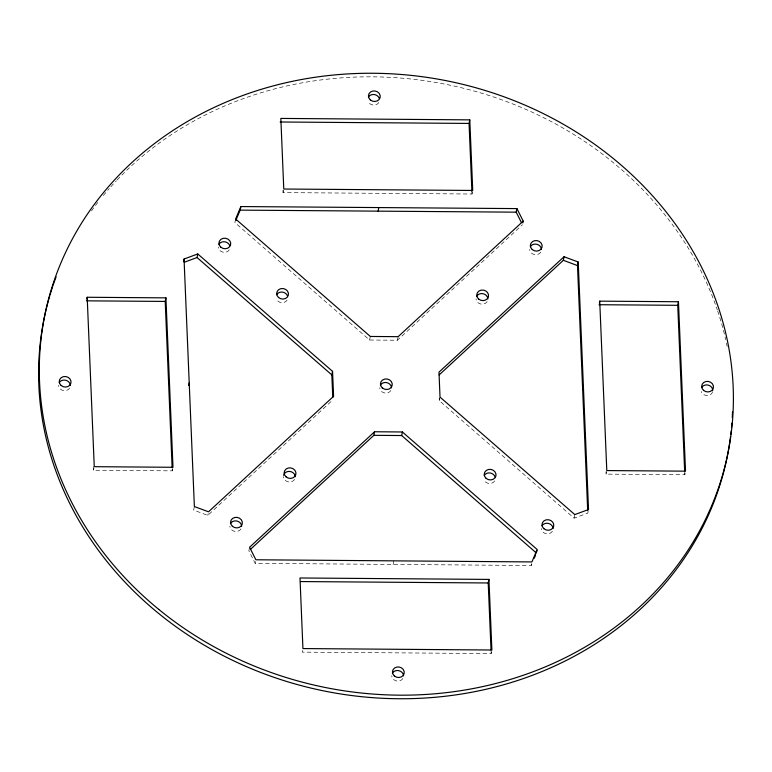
<?xml version="1.0" encoding="UTF-8"?>
<svg xmlns="http://www.w3.org/2000/svg" width="772" height="772" viewBox="0 0 772 772"><rect width="100%" height="100%" fill="white"/><g stroke="black" fill="none" stroke-linecap="round" stroke-linejoin="round"><path stroke-width="0.58" stroke-dasharray="3.86 2.9" d="M172.629 469.067L172.272 470.852L93.547 470.254L93.904 468.469M235.624 219.007L234.91 222.568L369.605 340.027L397.435 340.24L522.49 224.691M194.37 506.538L193.656 510.109L207.803 515.378L332.877 399.857M207.803 515.378L208.16 513.592M472.368 192.238L472.01 194.023L283.063 192.595L283.594 189.912M249.395 548.139L248.864 550.822L255.156 563.348L531.204 565.5L532.082 563.425M255.156 563.348L255.513 561.562M302.576 650.352L302.219 652.137L491.166 653.575L491.523 651.79M369.605 340.027L370.319 336.457M397.435 340.24L398.149 336.669M393.102 564.419L393.817 560.848M588.168 511.315L587.81 513.1L574.098 518.157L439.307 400.668L440.021 397.097M531.204 565.5L531.561 563.714M574.098 518.157L574.812 514.586M685.16 472.947L684.803 474.732L606.078 474.133L606.609 471.46M684.706 472.329L684.803 474.732M605.972 471.731L606.078 474.133M471.914 191.63L472.01 194.023M491.069 651.182L491.166 653.575M439.21 398.294L439.307 400.668M282.957 190.201L283.063 192.595M172.175 468.45L172.272 470.852M93.393 466.655L93.547 470.254M552.395 531.223A5.935 5.269 11.3 0 1 545.862 533.635A5.935 5.269 11.3 0 1 541.269 528.492M540.767 252.077A5.935 5.269 11.3 0 1 534.224 254.499A5.935 5.269 11.3 0 1 529.631 249.346M91.414 210.978A348.471 309.369 11.3 0 1 99.009 200.894M103.342 195.509A348.471 309.369 11.3 0 1 109.334 188.484M110.869 186.756A348.471 309.369 11.3 0 1 116.36 180.783M117.151 179.944A348.471 309.369 11.3 0 1 452.392 85.682A348.471 309.369 11.3 0 1 717.275 309.842M717.651 310.933A348.471 309.369 11.3 0 1 725.709 339.728M726.442 343.077A348.471 309.369 11.3 0 1 727.137 346.435M390.864 390.468A5.935 5.269 11.3 0 1 384.331 392.89A5.935 5.269 11.3 0 1 379.737 387.737M712.624 391.636A5.935 5.269 11.3 0 1 707.084 395.515A5.935 5.269 11.3 0 1 701.217 391.549M487.161 301.562A5.935 5.269 11.3 0 1 480.628 303.985A5.935 5.269 11.3 0 1 476.034 298.832M494.64 480.888A5.935 5.269 11.3 0 1 488.859 483.455A5.935 5.269 11.3 0 1 483.764 479.537M378.859 102.454A5.935 5.269 11.3 0 1 373.088 105.011A5.935 5.269 11.3 0 1 367.993 101.103M402.868 678.482A5.935 5.269 11.3 0 1 396.335 680.904A5.935 5.269 11.3 0 1 391.742 675.751M287.097 300.047A5.935 5.269 11.3 0 1 281.317 302.605A5.935 5.269 11.3 0 1 276.222 298.687M294.566 479.373A5.935 5.269 11.3 0 1 288.033 481.796A5.935 5.269 11.3 0 1 283.44 476.642M229.332 249.723A5.935 5.269 11.3 0 1 222.799 252.135A5.935 5.269 11.3 0 1 218.206 246.992M240.97 528.859A5.935 5.269 11.3 0 1 234.437 531.281A5.935 5.269 11.3 0 1 229.844 526.128M69.654 388.036A5.935 5.269 11.3 0 1 63.111 390.458A5.935 5.269 11.3 0 1 58.518 385.305"/><path stroke-width="1.16" d="M86.84 299.053L87.197 297.268L165.922 297.867L172.986 467.282L94.261 466.684L87.197 297.268M172.127 467.243L165.208 301.427L165.922 297.867M183.524 261.708L184.054 259.025L197.767 253.959L332.549 371.342L333.591 396.287L208.517 511.807L194.37 506.538L184.054 259.025M184.402 262.21L197.053 257.53L197.767 253.959M188.677 385.402L189.217 382.719M235.788 220.502L240.16 210.129L240.874 206.558L516.922 208.594L523.204 221.12L522.847 222.905M332.78 397.483L331.835 374.912L332.549 371.342M378.106 211.152L378.82 207.581M250.62 549.191L373.851 435.331L374.565 431.76L402.395 431.973L537.158 549.49L531.918 561.929L255.87 559.777L249.578 547.251L374.565 431.76M536.443 553.061L401.681 435.543L402.395 431.973M471.914 191.63L469.067 123.433L469.781 119.863L280.834 118.425L283.778 189.024L472.725 190.452L469.781 119.863M521.438 222.606L516.207 212.165L516.922 208.594M491.021 649.985L488.222 582.976L488.937 579.405L299.99 577.977L302.933 648.567L491.88 650.005L488.937 579.405M439.152 374.902L563.348 260.309L564.062 256.738L578.209 262.017L588.525 509.53L574.812 514.586L440.021 397.097L438.988 372.143L564.062 256.738M587.704 510.697L577.495 265.587L578.209 262.017M536.627 552.163L536.984 550.378M599.371 302.933L599.728 301.148L678.453 301.746L685.517 471.161L606.792 470.573L599.728 301.148M582.648 389.281L583.362 385.71M684.658 471.132L677.739 305.316L678.453 301.746M240.874 206.558L235.624 219.007L370.319 336.457L398.149 336.669L523.204 221.12M534.263 558.243L535.575 555.126M280.12 121.995L469.067 123.433M240.16 210.129L516.207 212.165M86.483 300.839L165.208 301.427M599.014 304.718L677.739 305.316M373.851 435.331L401.681 435.543M300.482 581.557L488.222 582.976M563.348 260.309L577.495 265.587M197.053 257.53L331.835 374.912M730.524 436.566A348.471 309.369 11.3 0 1 322.609 690.67A348.471 309.369 11.3 0 1 49.688 296.081M50.006 295A348.471 309.369 11.3 0 1 52.718 286.412M53.075 285.341A348.471 309.369 11.3 0 1 56.105 276.849M732.512 411.872A348.471 309.369 11.3 0 1 732.261 417.507M731.885 423.124A348.471 309.369 11.3 0 1 731.509 427.62M731.171 430.979A348.471 309.369 11.3 0 1 730.794 434.337M392.427 673.107A5.935 5.269 11.3 0 1 398.96 670.694A5.935 5.269 11.3 0 1 403.553 675.838M541.954 525.848A5.935 5.269 11.3 0 1 548.487 523.435A5.935 5.269 11.3 0 1 553.08 528.579M530.316 246.702A5.935 5.269 11.3 0 1 536.858 244.29A5.935 5.269 11.3 0 1 541.442 249.433M380.422 385.103A5.935 5.269 11.3 0 1 386.955 382.68A5.935 5.269 11.3 0 1 391.549 387.833M701.642 387.534A5.935 5.269 11.3 0 1 708.175 385.112A5.935 5.269 11.3 0 1 712.768 390.265M476.72 296.187A5.935 5.269 11.3 0 1 483.253 293.775A5.935 5.269 11.3 0 1 487.846 298.928M484.189 475.523A5.935 5.269 11.3 0 1 489.969 472.966A5.935 5.269 11.3 0 1 495.064 476.884M368.418 97.089A5.935 5.269 11.3 0 1 374.188 94.531A5.935 5.269 11.3 0 1 379.284 98.449M276.646 294.682A5.935 5.269 11.3 0 1 282.427 292.115A5.935 5.269 11.3 0 1 287.522 296.033M283.585 475.282A5.935 5.269 11.3 0 1 289.896 471.451A5.935 5.269 11.3 0 1 295.251 476.739M218.891 244.348A5.935 5.269 11.3 0 1 224.662 241.79A5.935 5.269 11.3 0 1 229.757 245.708M230.519 523.493A5.935 5.269 11.3 0 1 237.062 521.071A5.935 5.269 11.3 0 1 241.655 526.224M59.203 382.661A5.935 5.269 11.3 0 1 65.745 380.249A5.935 5.269 11.3 0 1 70.329 385.392M543.864 528.675A5.935 5.269 11.3 0 0 553.649 526.379A5.935 5.269 11.3 0 0 546.142 519.846A5.935 5.269 11.3 0 0 543.864 528.675M532.236 249.539A5.935 5.269 11.3 0 0 542.012 247.233A5.935 5.269 11.3 0 0 534.513 240.7A5.935 5.269 11.3 0 0 532.236 249.539M158.743 609.378A348.471 309.369 11.3 0 0 727.041 457.381A348.471 309.369 11.3 0 0 273.278 85.885A348.471 309.369 11.3 0 0 158.743 609.378M382.333 387.93A5.935 5.269 11.3 0 0 392.118 385.633A5.935 5.269 11.3 0 0 384.62 379.091A5.935 5.269 11.3 0 0 382.333 387.93M703.553 390.362A5.935 5.269 11.3 0 0 713.338 388.065A5.935 5.269 11.3 0 0 705.83 381.522A5.935 5.269 11.3 0 0 703.553 390.362M286.036 476.835A5.935 5.269 11.3 0 0 295.821 474.539A5.935 5.269 11.3 0 0 288.323 467.996A5.935 5.269 11.3 0 0 286.036 476.835M220.811 247.175A5.935 5.269 11.3 0 0 230.587 244.878A5.935 5.269 11.3 0 0 223.089 238.336A5.935 5.269 11.3 0 0 220.811 247.175M232.44 526.321A5.935 5.269 11.3 0 0 242.225 524.024A5.935 5.269 11.3 0 0 234.717 517.481A5.935 5.269 11.3 0 0 232.44 526.321M61.123 385.489A5.935 5.269 11.3 0 0 70.899 383.192A5.935 5.269 11.3 0 0 63.401 376.659A5.935 5.269 11.3 0 0 61.123 385.489M278.567 297.51A5.935 5.269 11.3 0 0 288.342 295.203A5.935 5.269 11.3 0 0 280.844 288.67A5.935 5.269 11.3 0 0 278.567 297.51M370.328 99.916A5.935 5.269 11.3 0 0 380.113 97.619A5.935 5.269 11.3 0 0 372.615 91.077A5.935 5.269 11.3 0 0 370.328 99.916M394.338 675.944A5.935 5.269 11.3 0 0 404.123 673.638A5.935 5.269 11.3 0 0 396.615 667.104A5.935 5.269 11.3 0 0 394.338 675.944M478.63 299.025A5.935 5.269 11.3 0 0 488.415 296.718A5.935 5.269 11.3 0 0 480.917 290.185A5.935 5.269 11.3 0 0 478.63 299.025M486.109 478.35A5.935 5.269 11.3 0 0 495.885 476.054A5.935 5.269 11.3 0 0 488.387 469.511A5.935 5.269 11.3 0 0 486.109 478.35"/></g></svg>
